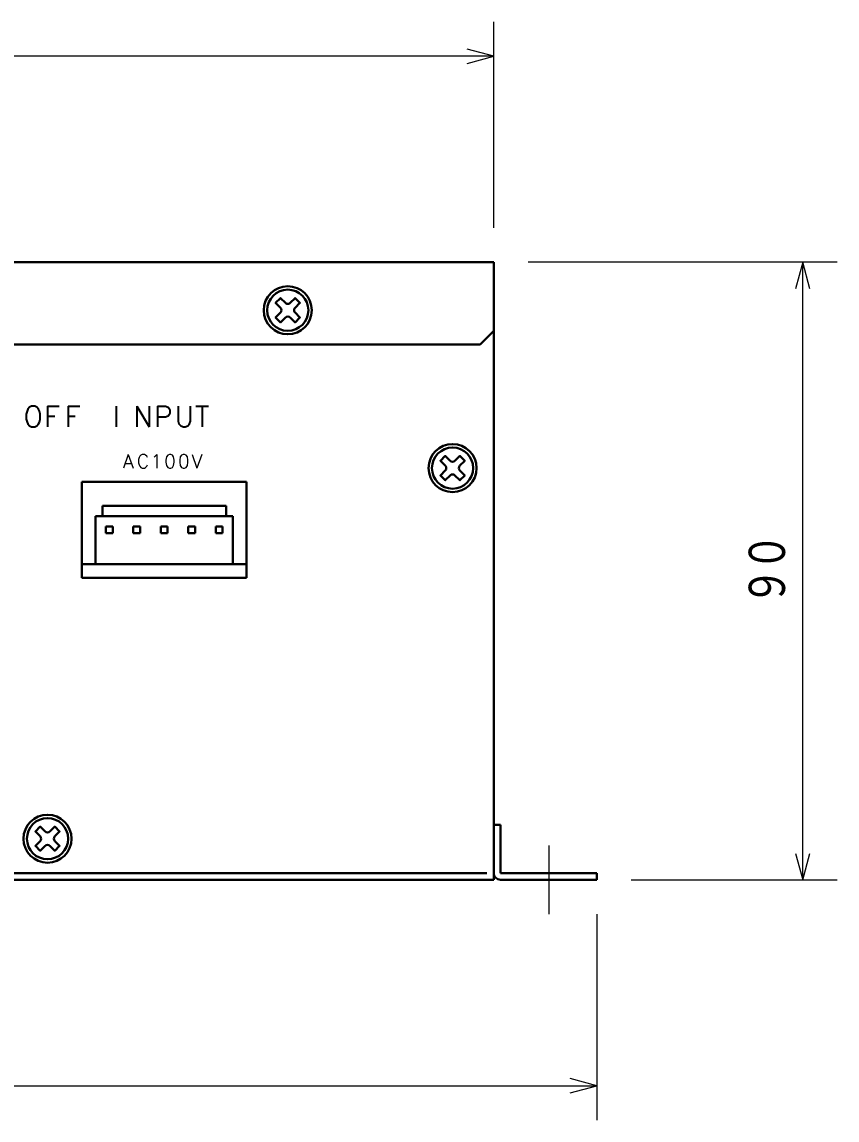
# Model space of a CAD drawing. Header units: millimetres. Extents: x 338 to 902, y 281 to 644.
# Drawn here: x 783.4 to 902.1, y 280.6 to 440.6 of the extents above; entities that cross this region are included whole.
import ezdxf

# ---------------------------------------------------------------- set-up
doc = ezdxf.new("R2010")
doc.units = ezdxf.units.MM
doc.linetypes.add('HIDDEN', pattern=[0.375, 0.25, -0.125])
doc.layers.get('0').update_dxf_attribs({"lineweight": 30})
doc.layers.add('寸法', color=7, linetype='Continuous', lineweight=15)
doc.styles.add('BIGFONT', font='txt.shx', dxfattribs={"bigfont": 'bigfont'})
doc.styles.get("Standard").update_dxf_attribs({"font": 'txt', "bigfont": 'extfont2.shx'})

# ---------------------------------------------------------------- blocks, each defined once
blk = doc.blocks.new('A$C14CE2B2E')
for p, q in [((330.5, 90), (510, 90)), ((330.5, 90), (510, 90)), ((510, 80), (510, 90)), ((510, 80), (510, 90)), ((510, 89), (510, 1)), ((510, 89), (510, 1)), ((508, 78), (510, 80)), ((508, 78), (510, 80)), ((332.5, 78), (508, 78)), ((332.5, 78), (508, 78)), ((450, 44), (450, 58)), ((450, 58), (474, 58)), ((474, 58), (474, 44)), ((453, 54.5), (471, 54.5)), ((453, 53), (453, 54.5)), ((471, 54.5), (471, 53)), ((452, 53), (472, 53)), ((452, 46), (452, 53)), ((471, 53), (453, 53)), ((472, 53), (472, 46)), ((453.5, 51.5), (454.5, 51.5)), ((453.5, 50.5), (453.5, 51.5)), ((454.5, 51.5), (454.5, 50.5)), ((457.5, 51.5), (458.5, 51.5)), ((457.5, 50.5), (457.5, 51.5)), ((458.5, 51.5), (458.5, 50.5)), ((461.5, 51.5), (462.5, 51.5)), ((461.5, 50.5), (461.5, 51.5)), ((462.5, 51.5), (462.5, 50.5)), ((465.5, 51.5), (466.5, 51.5)), ((465.5, 50.5), (465.5, 51.5)), ((466.5, 51.5), (466.5, 50.5)), ((469.5, 51.5), (470.5, 51.5)), ((469.5, 50.5), (469.5, 51.5)), ((470.5, 51.5), (470.5, 50.5)), ((454.5, 50.5), (453.5, 50.5)), ((458.5, 50.5), (457.5, 50.5)), ((462.5, 50.5), (461.5, 50.5)), ((466.5, 50.5), (465.5, 50.5)), ((470.5, 50.5), (469.5, 50.5)), ((450, 46), (474, 46)), ((472, 46), (452, 46)), ((450, 44), (474, 44)), ((510, 8), (511, 8)), ((510, 8), (511, 8)), ((511, 8), (511, 1)), ((511, 8), (511, 1)), ((210, 0), (510, 0)), ((210, 0), (510, 0)), ((211, 1), (509, 1)), ((510, 1), (510, 0)), ((510, 1), (510, 0)), ((511, 1), (525, 1)), ((511, 1), (525, 1)), ((511, 0), (525, 0)), ((511, 0), (525, 0)), ((525, 1), (525, 0)), ((525, 1), (525, 0))]:
    blk.add_line(p, q)
at = {"linetype": 'HIDDEN'}
blk.add_line((211, 1), (509, 1), dxfattribs=at)
for points in [[(478.9394, 83.3536), (478.2323, 84.0607), (478.2323, 84.0607), (478.9394, 84.7678), (478.9394, 84.7678), (479.6465, 84.0607)], [(478.9394, 83.3536), (478.2323, 84.0607), (478.2323, 84.0607), (478.9394, 84.7678), (478.9394, 84.7678), (479.6465, 84.0607)], [(480.3536, 84.0606), (481.0607, 84.7677), (481.7678, 84.0606), (481.0607, 83.3535)], [(480.3536, 84.0606), (481.0607, 84.7677), (481.7678, 84.0606), (481.0607, 83.3535)], [(478.9394, 82.6464), (478.2323, 81.9393), (478.9394, 81.2322), (479.6465, 81.9393)], [(478.9394, 82.6464), (478.2323, 81.9393), (478.9394, 81.2322), (479.6465, 81.9393)], [(480.3536, 81.9394), (481.0607, 81.2323), (481.7678, 81.9394), (481.0607, 82.6465)], [(480.3536, 81.9394), (481.0607, 81.2323), (481.7678, 81.9394), (481.0607, 82.6465)], [(502.9394, 60.3536), (502.2323, 61.0607), (502.2323, 61.0607), (502.9394, 61.7678), (502.9394, 61.7678), (503.6465, 61.0607)], [(502.9394, 60.3536), (502.2323, 61.0607), (502.2323, 61.0607), (502.9394, 61.7678), (502.9394, 61.7678), (503.6465, 61.0607)], [(504.3536, 61.0606), (505.0607, 61.7677), (505.7678, 61.0606), (505.0607, 60.3535)], [(504.3536, 61.0606), (505.0607, 61.7677), (505.7678, 61.0606), (505.0607, 60.3535)], [(502.9394, 59.6464), (502.2323, 58.9393), (502.9394, 58.2322), (503.6465, 58.9393)], [(502.9394, 59.6464), (502.2323, 58.9393), (502.9394, 58.2322), (503.6465, 58.9393)], [(504.3536, 58.9394), (505.0607, 58.2323), (505.7678, 58.9394), (505.0607, 59.6465)], [(504.3536, 58.9394), (505.0607, 58.2323), (505.7678, 58.9394), (505.0607, 59.6465)], [(443.9394, 6.3536), (443.2323, 7.0607), (443.2323, 7.0607), (443.9394, 7.7678), (443.9394, 7.7678), (444.6465, 7.0607)], [(443.9394, 6.3536), (443.2323, 7.0607), (443.2323, 7.0607), (443.9394, 7.7678), (443.9394, 7.7678), (444.6465, 7.0607)], [(445.3536, 7.0606), (446.0607, 7.7677), (446.7678, 7.0606), (446.0607, 6.3535)], [(445.3536, 7.0606), (446.0607, 7.7677), (446.7678, 7.0606), (446.0607, 6.3535)], [(443.9394, 5.6464), (443.2323, 4.9393), (443.9394, 4.2322), (444.6465, 4.9393)], [(443.9394, 5.6464), (443.2323, 4.9393), (443.9394, 4.2322), (444.6465, 4.9393)], [(445.3536, 4.9394), (446.0607, 4.2323), (446.7678, 4.9394), (446.0607, 5.6465)], [(445.3536, 4.9394), (446.0607, 4.2323), (446.7678, 4.9394), (446.0607, 5.6465)]]:
    blk.add_lwpolyline(points)
for centre, radius in [((480, 83), 3.5), ((480, 83), 3.5), ((480, 83), 3), ((480, 83), 3), ((504, 60), 3.5), ((504, 60), 3.5), ((504, 60), 3), ((504, 60), 3), ((445, 6), 3.5), ((445, 6), 3.5), ((445, 6), 3), ((445, 6), 3)]:
    blk.add_circle(centre, radius)
for centre, radius, start, end in [((478.5858, 83), 0.5, 0, 45), ((478.5858, 83), 0.5, 0, 45), ((480, 84.4142), 0.5, 225, 315), ((480, 84.4142), 0.5, 225, 315), ((481.4142, 83), 0.5, 135, 225), ((481.4142, 83), 0.5, 135, 225), ((478.5858, 83), 0.5, 315, 0), ((478.5858, 83), 0.5, 315, 0), ((480, 81.5858), 0.5, 45, 135), ((480, 81.5858), 0.5, 45, 135), ((504, 61.4142), 0.5, 225, 315), ((504, 61.4142), 0.5, 225, 315), ((502.5858, 60), 0.5, 0, 45), ((502.5858, 60), 0.5, 0, 45), ((502.5858, 60), 0.5, 315, 0), ((502.5858, 60), 0.5, 315, 0), ((505.4142, 60), 0.5, 135, 225), ((505.4142, 60), 0.5, 135, 225), ((504, 58.5858), 0.5, 45, 135), ((504, 58.5858), 0.5, 45, 135), ((445, 7.4142), 0.5, 225, 315), ((445, 7.4142), 0.5, 225, 315), ((443.5858, 6), 0.5, 0, 45), ((443.5858, 6), 0.5, 0, 45), ((443.5858, 6), 0.5, 315, 0), ((443.5858, 6), 0.5, 315, 0), ((445, 4.5858), 0.5, 45, 135), ((445, 4.5858), 0.5, 45, 135), ((446.4142, 6), 0.5, 135, 225), ((446.4142, 6), 0.5, 135, 225), ((511, 1), 1, 180, 270), ((511, 1), 1, 180, 270)]:
    blk.add_arc(centre, radius, start, end)
for s, height, p in [('O', 3, (441.5, 66)), ('F', 3, (444.5, 66)), ('F', 3, (447.5, 66)), ('I', 3, (454.5, 66)), ('N', 3, (457.5, 66)), ('P', 3, (460.5, 66)), ('U', 3, (463.5, 66)), ('T', 3, (466.5, 66)), ('A', 2, (456, 60)), ('C', 2, (458, 60)), ('1', 2, (460, 60)), ('0', 2, (462, 60)), ('0', 2, (464, 60)), ('V', 2, (466, 60))]:
    blk.add_text(s, height=height).set_placement(p)
blk = doc.blocks.new('A$C2BD77727')
for p, q in [((510, 100), (510, 130)), ((510, 125), (210, 125)), ((510, 125), (506.1363, 126.0353)), ((506.1363, 123.9647), (510, 125)), ((560, 95), (515, 95)), ((555, 95), (553.9647, 91.1363)), ((555, 5), (555, 95)), ((556.0353, 91.1363), (555, 95)), ((518, 10), (518, 0)), ((518, 10), (518, 0)), ((553.9647, 8.8637), (555, 5)), ((555, 5), (556.0353, 8.8637)), ((530, 5), (560, 5)), ((525, 0), (525, -30)), ((525, -25), (521.1363, -23.9647)), ((195, -25), (525, -25)), ((521.1363, -26.0353), (525, -25))]:
    blk.add_line(p, q)
at = {"style": 'BIGFONT', "width": 0.833}
for s, p in [('０', (553, 50)), ('９', (553, 44.9999))]:
    blk.add_text(s, height=6, rotation=90, dxfattribs=at).set_placement(p)

msp = doc.modelspace()

# ---------------------------------------------------------------- block references
msp.add_blockref('A$C14CE2B2E', (342.08, 315.59))
at = {"layer": '寸法'}
msp.add_blockref('A$C2BD77727', (342.08, 310.59), dxfattribs=at)

doc.saveas('drawing.dxf')
